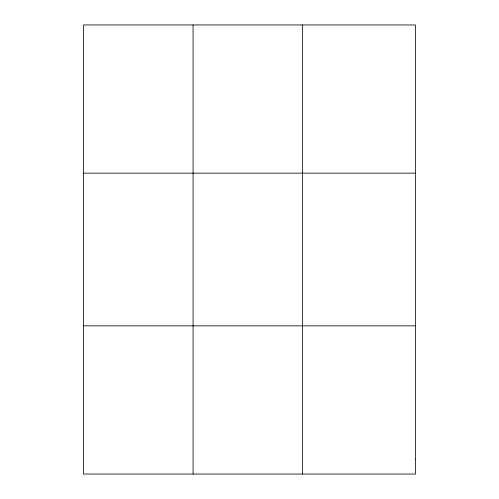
<?xml version="1.0" encoding="UTF-8"?>
<svg xmlns="http://www.w3.org/2000/svg" width="499" height="499" viewBox="0 0 499 499"><rect width="100%" height="100%" fill="white"/><g stroke="black" fill="none" stroke-linecap="round" stroke-linejoin="round"><path stroke-width="0.75" d="M193.069 24.95L193.069 474.05M302.612 24.95L302.612 474.05M83.52 173.153L415.48 173.153M83.52 325.847L415.48 325.847M415.48 459.23L415.48 474.05L83.52 474.05L83.52 24.95L415.48 24.95L415.48 459.23"/></g></svg>
